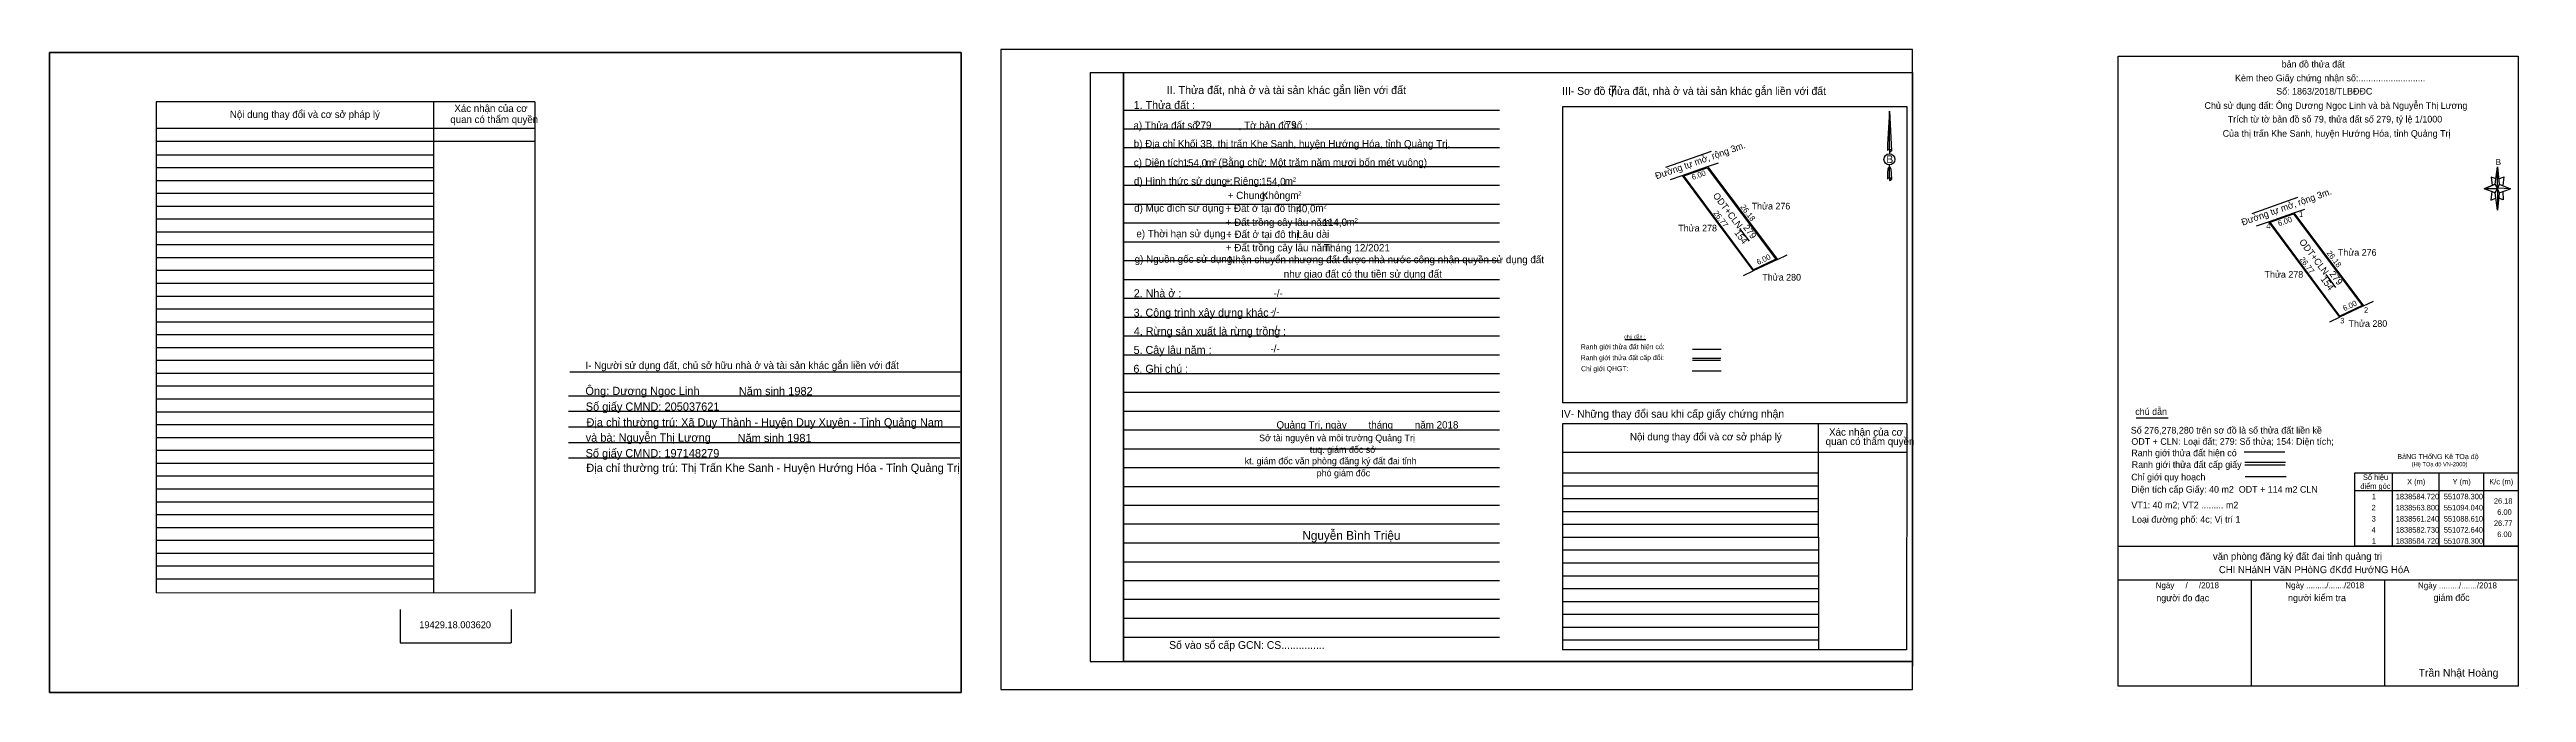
# Model space of a CAD drawing. Extents: x 550573 to 551131, y 1838477 to 1838621.
import ezdxf

# ---------------------------------------------------------------- set-up
doc = ezdxf.new("R2010")
doc.units = 0
for name, color, linetype in [('Level 1', 7, 'Continuous'), ('Level 10', 7, 'Continuous'), ('Level 17', 7, 'Continuous'), ('Level 18', 7, 'Continuous'), ('Level 2', 7, 'Continuous'), ('Level 28', 7, 'Continuous'), ('Level 5', 7, 'Continuous'), ('Level 55', 7, 'Continuous'), ('Level 6', 7, 'Continuous'), ('Level 63', 7, 'Continuous')]:
    doc.layers.add(name, color=color, linetype=linetype)

msp = doc.modelspace()

# ---------------------------------------------------------------- linework, layer by layer
at = {"layer": 'Level 1'}
for p, q in [((550573.12, 1838620.79), (550778.32, 1838620.79)), ((550573.12, 1838476.79), (550573.12, 1838620.79)), ((550778.32, 1838620.79), (550778.32, 1838476.79)), ((550807.38, 1838616.29), (550992.48, 1838616.29)), ((550807.38, 1838616.29), (550807.38, 1838483.79)), ((550814.88, 1838616.29), (550814.88, 1838483.79)), ((550814.88, 1838616.29), (550814.88, 1838483.79)), ((550992.48, 1838616.29), (550992.48, 1838482.67)), ((550814.96, 1838607.87), (550899.5, 1838607.87)), ((550814.96, 1838603.65), (550899.5, 1838603.65)), ((550814.96, 1838599.41), (550899.5, 1838599.41)), ((550814.96, 1838595.17), (550899.5, 1838595.17)), ((550814.96, 1838590.93), (550899.5, 1838590.93)), ((550814.96, 1838586.69), (550899.5, 1838586.69)), ((550814.96, 1838582.47), (550899.5, 1838582.47)), ((550814.96, 1838578.23), (550899.5, 1838578.23)), ((550814.96, 1838573.99), (550899.5, 1838573.99)), ((550814.96, 1838569.75), (550899.5, 1838569.75)), ((550814.96, 1838565.53), (550899.5, 1838565.53)), ((550814.96, 1838561.29), (550899.5, 1838561.29)), ((550814.96, 1838557.05), (550899.5, 1838557.05)), ((550690.26, 1838548.97), (550778.32, 1838548.97)), ((550814.96, 1838552.81), (550899.5, 1838552.81)), ((550814.96, 1838548.57), (550899.5, 1838548.57)), ((550689.96, 1838543.57), (550778.02, 1838543.57)), ((550814.96, 1838544.35), (550899.5, 1838544.35)), ((550689.96, 1838540.07), (550778.02, 1838540.07)), ((550689.96, 1838536.57), (550778.02, 1838536.57)), ((550814.96, 1838540.11), (550899.5, 1838540.11)), ((550689.96, 1838533.07), (550778.02, 1838533.07)), ((550814.96, 1838535.87), (550899.5, 1838535.87)), ((550814.96, 1838531.65), (550899.5, 1838531.65)), ((550689.96, 1838529.57), (550778.02, 1838529.57)), ((550814.96, 1838527.41), (550899.5, 1838527.41)), ((550814.96, 1838523.15), (550899.5, 1838523.15)), ((550814.96, 1838518.93), (550899.5, 1838518.93)), ((550814.96, 1838514.71), (550899.5, 1838514.71)), ((550814.96, 1838510.45), (550899.5, 1838510.45)), ((550814.96, 1838506.21), (550899.5, 1838506.21)), ((550814.96, 1838501.99), (550899.5, 1838501.99)), ((550814.96, 1838497.75), (550899.5, 1838497.75)), ((550652.04, 1838495.43), (550652.04, 1838487.93)), ((550677.02, 1838495.43), (550677.02, 1838487.93)), ((550814.96, 1838493.51), (550899.5, 1838493.51)), ((550652.04, 1838487.93), (550677.02, 1838487.93)), ((550814.96, 1838489.27), (550899.5, 1838489.27)), ((550807.38, 1838483.79), (550992.48, 1838483.79)), ((550778.32, 1838476.79), (550573.12, 1838476.79))]:
    msp.add_line(p, q, dxfattribs=at)
for points in [[(550573.12, 1838476.79), (550778.32, 1838476.79), (550778.32, 1838620.79), (550573.12, 1838620.79)], [(550573.12, 1838476.79), (550778.32, 1838476.79), (550778.32, 1838620.79), (550573.12, 1838620.79)], [(550787.28, 1838477.49), (550992.48, 1838477.49), (550992.48, 1838621.49), (550787.28, 1838621.49)]]:
    msp.add_lwpolyline(points, close=True, dxfattribs=at)
for points in [[(550814.88, 1838616.29), (550992.48, 1838616.29)], [(550814.88, 1838483.79), (550814.88, 1838616.29)], [(550992.48, 1838616.29), (550992.48, 1838483.79)], [(550992.48, 1838483.79), (550814.88, 1838483.79)]]:
    msp.add_lwpolyline(points, dxfattribs=at)
at = {"layer": 'Level 10'}
for p, q in [((550936.95, 1838595.03), (550947.25, 1838598.65)), ((550940.67, 1838593.15), (550956.64, 1838571.66)), ((550946.33, 1838595.14), (550948.83, 1838596.02)), ((550946.33, 1838595.14), (550962.07, 1838574.22)), ((551068.92, 1838584.61), (551079.22, 1838588.23)), ((550953.56, 1838581.25), (550955.73, 1838578.37)), ((551072.64, 1838582.73), (551088.61, 1838561.24)), ((551078.3, 1838584.72), (551080.8, 1838585.6)), ((551078.3, 1838584.72), (551094.04, 1838563.8)), ((550954.44, 1838570.62), (550956.64, 1838571.66)), ((550962.07, 1838574.22), (550956.64, 1838571.66)), ((551085.53, 1838570.83), (551087.7, 1838567.95)), ((551086.41, 1838560.2), (551088.61, 1838561.24)), ((551094.04, 1838563.8), (551088.61, 1838561.24))]:
    msp.add_line(p, q, dxfattribs=at)
for points in [[(550937.98, 1838592.21), (550940.67, 1838593.15)], [(550940.67, 1838593.15), (550946.33, 1838595.14)], [(551069.95, 1838581.79), (551072.64, 1838582.73)], [(551072.64, 1838582.73), (551078.3, 1838584.72)], [(550962.07, 1838574.22), (550964.3, 1838575.27)], [(551094.04, 1838563.8), (551096.27, 1838564.85)]]:
    msp.add_lwpolyline(points, dxfattribs=at)
for points in [[(550946.26, 1838594.9), (550961.75, 1838574.3), (550956.7, 1838571.92), (550941, 1838593.05)], [(551078.23, 1838584.48), (551093.72, 1838563.88), (551088.67, 1838561.5), (551072.97, 1838582.63)]]:
    msp.add_lwpolyline(points, close=True, dxfattribs=at)
at = {"layer": 'Level 17'}
msp.add_line((551042.84, 1838538.58), (551050.08, 1838538.58), dxfattribs=at)
at = {"layer": 'Level 18'}
for p, q in [((550987.28, 1838607.59), (550986.9, 1838600.13)), ((550987.28, 1838607.59), (550987.76, 1838598.73)), ((550987.28, 1838607.59), (550987.76, 1838598.73)), ((550987.28, 1838599.03), (550987.28, 1838607.59)), ((550987.28, 1838607.59), (550987.76, 1838598.73)), ((550986.9, 1838600.13), (550986.84, 1838598.75)), ((550987.28, 1838599.03), (550987.28, 1838598.69)), ((550987.28, 1838598.69), (550987.28, 1838598.43)), ((550987.28, 1838598.43), (550987.28, 1838598.09)), ((550987.28, 1838598.43), (550987.28, 1838598.09)), ((550987.28, 1838598.43), (550987.28, 1838598.09)), ((550987.76, 1838598.73), (550987.76, 1838598.75)), ((550986.9, 1838593.69), (550986.84, 1838592.33)), ((550986.96, 1838594.63), (550986.9, 1838593.69)), ((550987.28, 1838595.13), (550986.96, 1838594.63)), ((550987.28, 1838595.13), (550987.28, 1838595.53)), ((550987.28, 1838595.13), (550987.28, 1838595.53)), ((550987.28, 1838595.13), (550987.28, 1838595.53)), ((550987.28, 1838595.13), (550987.64, 1838594.63)), ((550987.28, 1838595.13), (550987.64, 1838594.63)), ((550987.28, 1838595.13), (550987.64, 1838594.63)), ((550987.28, 1838592.63), (550987.28, 1838595.13)), ((550987.28, 1838592.63), (550987.28, 1838592.29)), ((550987.28, 1838592.29), (550987.28, 1838592.03)), ((550987.64, 1838594.63), (550987.76, 1838592.33)), ((550987.64, 1838594.63), (550987.76, 1838592.33)), ((550987.64, 1838594.63), (550987.76, 1838592.33)), ((550987.76, 1838592.33), (550987.76, 1838592.33))]:
    msp.add_line(p, q, dxfattribs=at)
msp.add_ellipse((550987.3, 1838596.78), major_axis=(0, 1.26), ratio=0.983453, dxfattribs=at)
for centre, start_param, end_param in [((550987.3, 1838598.72), 1.570796, 3.074452), ((550987.3, 1838598.72), 0.067141, 1.570796), ((550987.3, 1838598.72), 4.712389, 6.283185), ((550987.3, 1838592.3), 2.491069, 3.074278), ((550987.3, 1838592.3), 1.570796, 2.491069), ((550987.3, 1838592.3), 0.067141, 1.570796), ((550987.3, 1838592.3), 4.712389, 6.283185)]:
    msp.add_ellipse(centre, major_axis=(0.454, 0), ratio=0.655448, start_param=start_param, end_param=end_param, dxfattribs=at)
at = {"layer": 'Level 2'}
for p, q in [((550682.4, 1838609.75), (550597.12, 1838609.75)), ((550597.12, 1838609.75), (550597.12, 1838499.23)), ((550659.56, 1838609.75), (550659.58, 1838499.15)), ((550682.4, 1838609.75), (550682.34, 1838499.11)), ((550682.4, 1838603.71), (550597.24, 1838603.71)), ((550659.56, 1838597.75), (550597.12, 1838597.75)), ((550682.4, 1838600.83), (550597.24, 1838600.83)), ((550659.56, 1838594.87), (550597.12, 1838594.87)), ((550659.56, 1838594.87), (550597.12, 1838594.87)), ((550659.56, 1838591.97), (550597.12, 1838591.97)), ((550659.56, 1838589.07), (550597.12, 1838589.07)), ((550659.56, 1838586.19), (550597.12, 1838586.19)), ((550659.56, 1838583.29), (550597.12, 1838583.29)), ((550659.56, 1838580.41), (550597.12, 1838580.41)), ((550659.56, 1838577.51), (550597.12, 1838577.51)), ((550659.56, 1838574.61), (550597.12, 1838574.61)), ((550659.56, 1838571.73), (550597.12, 1838571.73)), ((550659.58, 1838568.83), (550597.12, 1838568.83)), ((550659.58, 1838565.93), (550597.12, 1838565.93)), ((550659.58, 1838563.05), (550597.12, 1838563.05)), ((550659.58, 1838560.15), (550597.12, 1838560.15)), ((550659.58, 1838557.27), (550597.12, 1838557.27)), ((550659.58, 1838554.37), (550597.12, 1838554.37)), ((550659.58, 1838551.47), (550597.12, 1838551.47)), ((550659.58, 1838548.59), (550597.12, 1838548.59)), ((550659.58, 1838545.69), (550597.12, 1838545.69)), ((550659.58, 1838542.79), (550597.12, 1838542.79)), ((550659.58, 1838539.91), (550597.12, 1838539.91)), ((550659.58, 1838537.01), (550597.12, 1838537.01)), ((550659.58, 1838534.11), (550597.12, 1838534.11)), ((550659.58, 1838531.23), (550597.12, 1838531.23)), ((550659.58, 1838528.33), (550597.12, 1838528.33)), ((550659.6, 1838525.45), (550597.12, 1838525.45)), ((550659.6, 1838522.55), (550597.12, 1838522.55)), ((550971.26, 1838523.25), (550913.68, 1838523.25)), ((550971.26, 1838520.35), (550913.68, 1838520.35)), ((550659.6, 1838519.65), (550597.12, 1838519.65)), ((550659.6, 1838516.77), (550597.12, 1838516.77)), ((550971.26, 1838517.45), (550913.68, 1838517.45)), ((550971.26, 1838514.57), (550913.68, 1838514.57)), ((550659.6, 1838513.87), (550597.12, 1838513.87)), ((550659.6, 1838510.97), (550597.12, 1838510.97)), ((550971.26, 1838511.67), (550913.68, 1838511.67)), ((550971.28, 1838508.79), (550913.68, 1838508.79)), ((550659.6, 1838508.09), (550597.12, 1838508.09)), ((550659.6, 1838505.19), (550597.12, 1838505.19)), ((550971.28, 1838505.89), (550913.68, 1838505.89)), ((550971.28, 1838502.99), (550913.68, 1838502.99)), ((550659.6, 1838502.31), (550597.12, 1838502.31)), ((550682.34, 1838499.11), (550597.12, 1838499.23)), ((550971.28, 1838500.11), (550913.68, 1838500.11)), ((550971.28, 1838497.21), (550913.68, 1838497.21)), ((550971.28, 1838494.31), (550913.68, 1838494.31)), ((550971.3, 1838491.43), (550913.68, 1838491.43)), ((550971.3, 1838488.53), (550913.68, 1838488.53))]:
    msp.add_line(p, q, dxfattribs=at)
at = {"layer": 'Level 28'}
for p, q in [((550991.28, 1838608.61), (550913.74, 1838608.61)), ((550913.74, 1838608.61), (550913.74, 1838541.97)), ((550991.28, 1838541.97), (550991.28, 1838608.61)), ((550991.2, 1838537.27), (550913.68, 1838537.27)), ((550913.68, 1838537.27), (550913.68, 1838486.39)), ((550991.28, 1838541.97), (550913.74, 1838541.97)), ((550971.26, 1838537.27), (550971.3, 1838486.39)), ((550991.2, 1838537.27), (550991.16, 1838486.39)), ((550991.18, 1838530.81), (550913.68, 1838530.81)), ((550971.24, 1838526.13), (550913.68, 1838526.13)), ((550991.16, 1838486.39), (550913.68, 1838486.39))]:
    msp.add_line(p, q, dxfattribs=at)
at = {"layer": 'Level 5'}
for p, q in [((550839.1, 1838614.59), (550839.1, 1838614.59)), ((551123.87, 1838592.37), (551122.77, 1838592.77)), ((551122.77, 1838592.77), (551122.97, 1838590.87)), ((551123.67, 1838591.17), (551124.17, 1838595.07)), ((551124.47, 1838592.37), (551125.57, 1838592.87)), ((551125.57, 1838592.87), (551125.37, 1838590.87)), ((551123.67, 1838591.17), (551121.17, 1838590.17)), ((551121.17, 1838590.17), (551123.67, 1838591.17)), ((551123.67, 1838589.27), (551121.17, 1838590.17)), ((551124.17, 1838590.17), (551121.17, 1838590.17)), ((551122.87, 1838589.57), (551122.67, 1838587.57)), ((551122.67, 1838587.57), (551123.77, 1838588.07)), ((551124.17, 1838590.17), (551123.67, 1838591.17)), ((551123.67, 1838591.17), (551124.57, 1838589.27)), ((551127.07, 1838590.17), (551124.17, 1838590.27)), ((551124.17, 1838590.27), (551124.17, 1838590.17)), ((551124.17, 1838590.17), (551124.57, 1838589.27)), ((551124.57, 1838589.27), (551124.17, 1838585.37)), ((551125.47, 1838587.67), (551124.47, 1838588.07)), ((551124.57, 1838591.17), (551127.07, 1838590.17)), ((551124.57, 1838589.27), (551127.07, 1838590.17)), ((551124.57, 1838589.27), (551127.07, 1838590.17)), ((551125.37, 1838589.57), (551125.47, 1838587.67)), ((551038.8, 1838509.73), (551128.8, 1838509.73)), ((551038.8, 1838502.13), (551128.6, 1838502.13)), ((551038.8, 1838502.13), (551128.6, 1838502.13)), ((551038.8, 1838502.13), (551128.6, 1838502.13)), ((551038.8, 1838478.23), (551038.8, 1838502.13)), ((551068.8, 1838478.23), (551068.8, 1838502.13)), ((551098.8, 1838478.23), (551098.8, 1838502.13)), ((551038.33, 1838477.46), (551038.33, 1838477.46)), ((551038.33, 1838477.46), (551038.33, 1838477.46)), ((551038.33, 1838477.46), (551038.33, 1838477.46)), ((551038.73, 1838477.39), (551038.73, 1838477.39)), ((551038.73, 1838477.39), (551038.73, 1838477.39)), ((551038.73, 1838477.39), (551038.73, 1838477.39)), ((551128.8, 1838478.23), (551038.8, 1838478.23))]:
    msp.add_line(p, q, dxfattribs=at)
for points in [[(551038.8, 1838620.03), (551128.8, 1838620.03), (551128.8, 1838478.23), (551038.8, 1838478.23)], [(551124.17, 1838595.07), (551124.57, 1838591.17), (551124.17, 1838590.17)], [(551124.17, 1838590.17), (551124.17, 1838585.37), (551123.67, 1838589.27)]]:
    msp.add_lwpolyline(points, close=True, dxfattribs=at)
at = {"layer": 'Level 55'}
for p, q in [((550927.72, 1838556.23), (550932.48, 1838556.21)), ((550942.94, 1838554.07), (550949.44, 1838554.07)), ((550942.9, 1838549.21), (550949.4, 1838549.21)), ((550942.98, 1838552.03), (550949.38, 1838552.03)), ((550943, 1838551.59), (550949.24, 1838551.59)), ((550943, 1838551.59), (550949.24, 1838551.59))]:
    msp.add_line(p, q, dxfattribs=at)
at = {"layer": 'Level 6'}
for p, q in [((551067.13, 1838530.95), (551076.27, 1838530.95)), ((551067.27, 1838528.64), (551076.47, 1838528.64)), ((551067.27, 1838528.02), (551076.41, 1838528.02)), ((551130.7, 1838477.73), (551130.7, 1838477.73)), ((551130.7, 1838477.73), (551130.7, 1838477.73)), ((551130.7, 1838477.73), (551130.7, 1838477.73))]:
    msp.add_line(p, q, dxfattribs=at)
at = {"layer": 'Level 63'}
for p, q in [((551067.4, 1838525.39), (551076.6, 1838525.39)), ((551100.5, 1838526.23), (551100.5, 1838509.73)), ((551111, 1838526.23), (551111, 1838509.73)), ((551121, 1838526.23), (551121, 1838509.73)), ((551092.1, 1838522.23), (551128.8, 1838522.23))]:
    msp.add_line(p, q, dxfattribs=at)
msp.add_lwpolyline([(551092.1, 1838526.23), (551128.8, 1838526.23), (551128.8, 1838509.73), (551092.1, 1838509.73)], close=True, dxfattribs=at)

# ---------------------------------------------------------------- texts
at = {"layer": 'Level 1'}
for s, height, p in [('BảNG THốNG Kê TOạ độ ', 1.15, (551101.65, 1838529.32)), ('(Hệ TOạ độ VN-2000)', 0.93, (551104.85, 1838527.7)), ('văn phòng đăng ký đất đai tỉnh quảng trị', 1.6, (551060.13, 1838506.63)), ('CHI NHáNH VăN PHòNG đKđđ HướNG HóA', 1.6, (551061.47, 1838503.64))]:
    msp.add_text(s, height=height, dxfattribs=at).set_placement(p)
at = {"layer": 'Level 10'}
for s, height, rotation, p in [('Đường tự mở, rộng 3m.', 1.4999, 19.406, (550934.87, 1838592.27)), ('6.00', 1.25, 19.3673, (550943.02, 1838592.12)), ('ODT+CLN', 1.5, 307.1329, (550947.47, 1838588.59)), ('26.18', 1.25, 306.9574, (550953.68, 1838586.07)), ('Đường tự mở, rộng 3m.', 1.4999, 19.406, (551066.84, 1838581.85)), ('26.77', 1.25, 306.9574, (550947.59, 1838584.66)), ('279', 1.5, 307.1329, (550954.28, 1838581.39)), ('6.00', 1.25, 19.3673, (551074.99, 1838581.7)), ('154', 1.5, 307.1329, (550952.3, 1838580.21)), ('ODT+CLN', 1.5, 307.1329, (551079.44, 1838578.17)), ('26.18', 1.25, 306.9574, (551085.65, 1838575.65)), ('6.00', 1.25, 25.2839, (550957.75, 1838573)), ('26.77', 1.25, 306.9574, (551079.56, 1838574.24)), ('154', 1.5, 307.1329, (551084.27, 1838569.79)), ('279', 1.5, 307.1329, (551086.25, 1838570.97)), ('6.00', 1.25, 25.2839, (551089.72, 1838562.58))]:
    msp.add_text(s, height=height, rotation=rotation, dxfattribs=at).set_placement(p)
for s, height, p in [('Thửa 276', 1.5, (550956.28, 1838585.5)), ('Thửa 278', 1.5, (550939.77, 1838580.55)), (' 4', 1.25, (551071.67, 1838581.15)), (' 1', 1.25, (551079.04, 1838583.82)), ('Thửa 276', 1.5, (551088.25, 1838575.08)), ('Thửa 280', 1.5, (550958.69, 1838569.49)), ('Thửa 278', 1.5, (551071.74, 1838570.13)), (' 3', 1.25, (551088.31, 1838559.85)), ('Thửa 280', 1.5, (551090.66, 1838559.07)), (' 2', 1.25, (551093.67, 1838562.25))]:
    msp.add_text(s, height=height, dxfattribs=at).set_placement(p)
at = {"layer": 'Level 18'}
for s, height, p in [('1. Thửa đất :', 1.8002, (550817.18, 1838608.11)), ('II. Thửa đất, nhà ở và tài sản khác gắn liền với đất', 1.8002, (550824.6, 1838611.47)), ('a) Thửa đất số:              , Tờ bản đồ số : ', 1.6502, (550817.12, 1838603.61)), ('279', 1.65, (550831, 1838603.65)), ('79', 1.65, (550851.39, 1838603.73)), ('b) Địa chỉ : ', 1.6502, (550817.18, 1838599.49)), (' Khối 3B, thị trấn Khe Sanh, huyện Hướng Hóa, tỉnh Quảng Trị.', 1.65, (550826.52, 1838599.47)), ('c) Diện tích :                                                   ', 1.6502, (550817.2, 1838595.25)), ('d) Hình thức sử dụng :', 1.65, (550817.22, 1838591.05)), ('154,0', 1.65, (550828.18, 1838595.15)), (' m', 1.65, (550832.86, 1838595.23)), ('2', 1, (550835.1, 1838595.95)), ('(Bằng chữ: Một trăm năm mươi bốn mét vuông)', 1.65, (550836.26, 1838595.28)), ('+ Riêng: ', 1.65, (550837.74, 1838591.07)), ('154,0', 1.65, (550845.84, 1838590.97)), (' m', 1.65, (550850.57, 1838591.04)), ('2', 1, (550852.97, 1838591.76)), ('B', 1.73, (550986.6, 1838595.95)), ('đ) Mục đích sử dụng :', 1.65, (550817.28, 1838584.99)), ('+ Đất ở tại đô thị:', 1.65, (550837.85, 1838584.94)), ('       + Chung:', 1.65, (550834.06, 1838587.83)), ('Không', 1.65, (550846.06, 1838587.85)), (' m', 1.65, (550851.82, 1838587.87)), ('2', 1, (550854.2, 1838588.59)), ('2', 1, (550859.85, 1838585.73)), ('e) Thời hạn sử dụng :', 1.65, (550817.78, 1838579.23)), ('+ Đất trồng cây lâu năm:', 1.65, (550837.88, 1838581.81)), ('40,0', 1.65, (550853.8, 1838584.85)), (' m', 1.65, (550857.45, 1838585.03)), ('114,0', 1.65, (550859.68, 1838581.81)), (' m', 1.65, (550864.48, 1838581.84)), ('2', 1, (550866.88, 1838582.56)), ('+ Đất trồng cây lâu năm:', 1.65, (550837.93, 1838576.08)), ('+ Đất ở tại đô thị:', 1.65, (550837.96, 1838579.09)), ('Lâu dài', 1.65, (550853.98, 1838579.15)), ('Tháng 12/2021', 1.65, (550860, 1838576.05)), ('g) Nguồn gốc sử dụng :', 1.6502, (550817.39, 1838573.5)), (' Nhận chuyển nhượng đất được nhà nước công nhận quyền sử dụng đất ', 1.65, (550837.83, 1838573.41)), ('như giao đất có thu tiền sử dụng đất ', 1.65, (550850.96, 1838570.17)), ('2. Nhà ở :', 1.8, (550817.2, 1838565.74)), ('3. Công trình xây dựng khác :', 1.8002, (550817.16, 1838561.38)), ('4. Rừng sản xuất là rừng trồng :', 1.8002, (550817.22, 1838557.2)), ('5. Cây lâu năm :', 1.8002, (550817.16, 1838552.98)), ('6. Ghi chú :', 1.8002, (550817.12, 1838548.74)), ('Quảng Trị, ngày        tháng        năm 2018', 1.65, (550849.31, 1838536.19)), ('Sở tài nguyên và môi trường Quảng Trị', 1.5, (550845.4, 1838533.33)), ('tuq. giám đốc sở', 1.5, (550856.82, 1838530.71)), ('kt. giám đốc văn phòng đăng ký đất đai tỉnh', 1.5, (550842.16, 1838528.15)), ('phó giám đốc', 1.5, (550858.36, 1838525.43)), ('Nguyễn Bình Triệu', 1.98, (550855.14, 1838511.15)), ('19429.18.003620', 1.55, (550656.36, 1838491.25)), ('Số vào sổ cấp GCN: CS...............', 1.75, (550825.16, 1838486.59))]:
    msp.add_text(s, height=height, dxfattribs=at).set_placement(p)
at = {"layer": 'Level 2'}
for s, p in [('Xác nhận của cơ', (550664.26, 1838607.45)), ('Xác nhận của cơ', (550664.26, 1838607.45)), ('Nội dung thay đổi và cơ sở pháp lý', (550613.72, 1838606.09)), ('Nội dung thay đổi và cơ sở pháp lý', (550613.72, 1838606.09)), (' quan có thẩm quyền', (550662.74, 1838604.95)), (' quan có thẩm quyền', (550662.74, 1838604.95))]:
    msp.add_text(s, height=1.6304, dxfattribs=at).set_placement(p)
at = {"layer": 'Level 28'}
for s, height, p in [('III- Sơ đồ thửa đất, nhà ở và tài sản khác gắn liền với đất', 1.7502, (550913.62, 1838611.29)), ('-/-', 1.65, (550848.66, 1838565.84)), ('-/-', 1.65, (550847.92, 1838561.64)), ('-/-', 1.65, (550848.18, 1838557.7)), ('-/-', 1.65, (550847.96, 1838553.38)), ('I- Người sử dụng đất, chủ sở hữu nhà ở và tài sản khác gắn liền với đất', 1.6528, (550693.74, 1838549.59)), ('Ông: Dương Ngọc Linh', 1.85, (550693.75, 1838543.73)), ('Số giấy CMND: 205037621', 1.85, (550693.82, 1838540.21)), ('Năm sinh 1982', 1.85, (550728.27, 1838543.7)), ('Địa chỉ thường trú: Xã Duy Thành - Huyện Duy Xuyên - Tỉnh Quảng Nam', 1.85, (550694, 1838536.66)), ('IV- Những thay đổi sau khi cấp giấy chứng nhận', 1.7502, (550913.36, 1838538.63)), ('và bà: Nguyễn Thị Lương', 1.85, (550693.81, 1838533.23)), ('Số giấy CMND: 197148279', 1.85, (550693.79, 1838529.71)), ('Năm sinh 1981', 1.85, (550728.02, 1838533.13)), ('Nội dung thay đổi và cơ sở pháp lý', 1.6502, (550928.88, 1838533.53)), (' quan có thẩm quyền', 1.6502, (550972.32, 1838532.49)), ('Xác nhận của cơ', 1.6502, (550973.7, 1838534.57)), ('Địa chỉ thường trú: Thị Trấn Khe Sanh - Huyện Hướng Hóa - Tỉnh Quảng Trị', 1.855, (550693.94, 1838526.43))]:
    msp.add_text(s, height=height, dxfattribs=at).set_placement(p)
at = {"layer": 'Level 5'}
for s, height, p in [('Kèm theo Giấy chứng nhận số:...........................', 1.5, (551065.1, 1838614.34)), ('bản đồ thửa đất', 1.5, (551075.59, 1838617.45)), ('Chủ sử dụng đất: Ông Dương Ngọc Linh và bà Nguyễn Thị Lương', 1.5, (551058.22, 1838608.14)), ('Số: 1863/2018/TLBĐĐC', 1.5, (551074.37, 1838611.35)), ('Của thị trấn Khe Sanh, huyện Hướng Hóa, tỉnh Quảng Trị', 1.5, (551062.32, 1838601.86)), ('Trích từ tờ bản đồ số 79, thửa đất số 279, tỷ lệ 1/1000 ', 1.5, (551063.46, 1838605.07)), ('B', 1.38, (551123.75, 1838595.47)), ('Ngày     /     /2018', 1.35, (551047.23, 1838500.24)), ('người đo đạc', 1.5, (551047.37, 1838497.32)), ('Ngày ........./......./2018', 1.35, (551076.41, 1838500.25)), ('người kiểm tra', 1.5, (551077.03, 1838497.34)), ('Ngày ........./......./2018', 1.35, (551106.29, 1838500.2)), ('giám đốc', 1.5, (551109.78, 1838497.4)), ('Trần Nhật Hoàng', 1.75, (551106.44, 1838480.35))]:
    msp.add_text(s, height=height, dxfattribs=at).set_placement(p)
at = {"layer": 'Level 55'}
for s, height, rotation, p in [('Ranh giới thửa đất hiện có:', 1.13, 0.1267, (550917.82, 1838554.01)), ('chú dẫn :', 0.832, 359.9758, (550927.6, 1838556.45)), ('Ranh giới thửa đất cấp đổi:', 1.12, 0.1267, (550917.81, 1838551.56)), ('Chỉ giới QHGT:', 1.125, 0.1267, (550917.88, 1838549.09))]:
    msp.add_text(s, height=height, rotation=rotation, dxfattribs=at).set_placement(p)
at = {"layer": 'Level 6'}
for s, p in [('Số 276,278,280 trên sơ đồ là số thửa đất liền kề', (551041.63, 1838535.06)), ('chú dẫn', (551042.64, 1838539.26)), ('ODT + CLN: Loại đất; 279: Số thửa; 154: Diện tích;', (551041.76, 1838532.53)), ('Ranh giới thửa đất hiện có ', (551041.74, 1838529.96)), ('Chỉ giới quy hoạch', (551041.73, 1838524.52)), ('Ranh giới thửa đất cấp giấy', (551041.84, 1838527.33)), ('VT1: 40 m2; VT2 ......... m2', (551041.75, 1838518.22)), ('Diện tích cấp Giấy: 40 m2  ODT + 114 m2 CLN', (551041.75, 1838521.75)), ('Loại đường phố: 4c; Vị trí 1', (551041.91, 1838515))]:
    msp.add_text(s, height=1.5, dxfattribs=at).set_placement(p)
at = {"layer": 'Level 63'}
for s, height, p in [(' 7', 2.5, (550923.22, 1838610.89)), ('Số hiệu', 1.25, (551093.89, 1838524.61)), ('điểm góc', 1.25, (551093.31, 1838522.61)), (' 1', 1.25, (551095.43, 1838520.26)), ('1838584.720', 1.25, (551101.28, 1838520.26)), ('X (m)', 1.25, (551103.83, 1838523.61)), ('551078.300', 1.25, (551112.09, 1838520.26)), ('Y (m)', 1.25, (551114.07, 1838523.61)), ('K/c (m)', 1.25, (551122.33, 1838523.61)), ('26.18', 1.25, (551123.37, 1838519.26)), (' 2', 1.25, (551095.37, 1838517.76)), (' 3', 1.25, (551095.39, 1838515.26)), ('1838563.800', 1.25, (551101.28, 1838517.76)), ('1838561.240', 1.25, (551101.28, 1838515.26)), ('551094.040', 1.25, (551112.09, 1838517.76)), ('551088.610', 1.25, (551112.09, 1838515.26)), ('26.77', 1.25, (551123.37, 1838514.26)), ('6.00', 1.25, (551124.13, 1838516.76)), (' 4', 1.25, (551095.36, 1838512.76)), (' 1', 1.25, (551095.43, 1838510.26)), ('1838582.730', 1.25, (551101.28, 1838512.76)), ('1838584.720', 1.25, (551101.28, 1838510.26)), ('551072.640', 1.25, (551112.09, 1838512.76)), ('551078.300', 1.25, (551112.09, 1838510.26)), ('6.00', 1.25, (551124.13, 1838511.76))]:
    msp.add_text(s, height=height, dxfattribs=at).set_placement(p)

doc.saveas('drawing.dxf')
